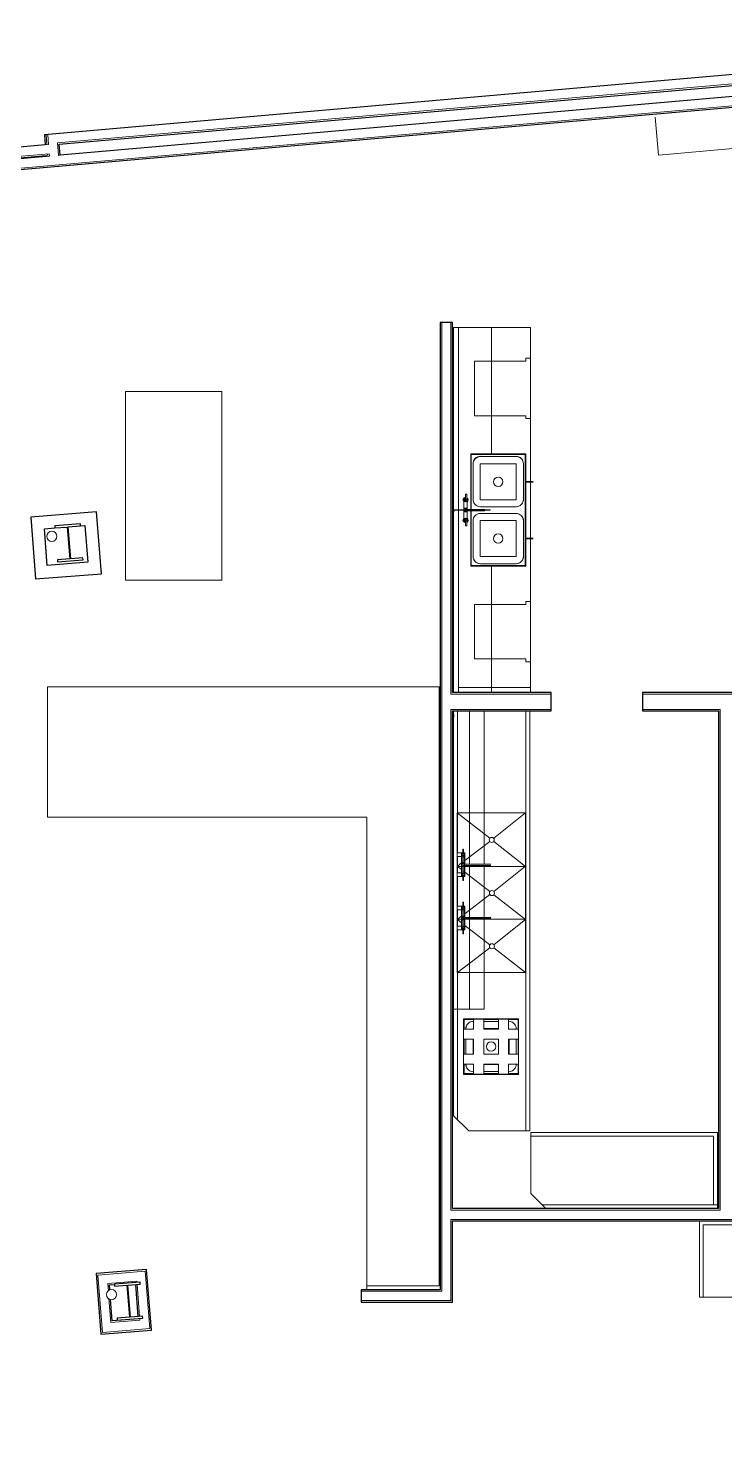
# Model space of a CAD drawing. Header units: millimetres. Extents: x -15988 to 119026, y 0 to 105082.
# Drawn here: x 40884 to 47865, y 25244 to 39397 of the extents above; entities that cross this region are included whole.
import ezdxf

# ---------------------------------------------------------------- set-up
doc = ezdxf.new("R2010")
doc.units = ezdxf.units.MM
doc.header["$LTSCALE"] = 25
doc.header["$MEASUREMENT"] = 0
doc.layers.add('PLANON_CONSTRUCTION', color=8, linetype='CONTINUOUS', lineweight=18)
doc.layers.add('PLANON_FLOOR_POLYLINE', color=5, linetype='CONTINUOUS')

msp = doc.modelspace()

# ---------------------------------------------------------------- linework, layer by layer
at = {"layer": 'PLANON_CONSTRUCTION', "lineweight": 30}
for p, q in [((50126, 39124), (41047, 38330)), ((41195, 38234), (50002, 39005)), ((28808, 36931), (50002, 38785)), ((50002, 38893), (41204, 38124)), ((41055, 38228), (31958, 37433)), ((41047, 38330), (41055, 38228)), ((41204, 38124), (41195, 38234)), ((32094, 37336), (41064, 38121)), ((41065, 38111), (32095, 37327)), ((41064, 38121), (41065, 38111)), ((45136, 36449), (45013, 36449)), ((45013, 36449), (45013, 26757)), ((45136, 32740), (45136, 36449)), ((41568, 34551), (40910, 34499)), ((41617, 33931), (41568, 34551)), ((40910, 34499), (40958, 33879)), ((41408, 34411), (41451, 34414)), ((41451, 34414), (41480, 34047)), ((41046, 34382), (41152, 34391)), ((41075, 34015), (41046, 34382)), ((41480, 34047), (41075, 34015)), ((40958, 33879), (41617, 33931)), ((46127, 32740), (45136, 32740)), ((46127, 32556), (46127, 32740)), ((48785, 32740), (47041, 32740)), ((47041, 32740), (47041, 32556)), ((45136, 27570), (45136, 32556)), ((45136, 32556), (46127, 32556)), ((47041, 32556), (47803, 32556)), ((47803, 32556), (47803, 27570)), ((47803, 27570), (45136, 27570)), ((45136, 27446), (49099, 27446)), ((45136, 26633), (45136, 27446)), ((42071, 26959), (41565, 26919)), ((41565, 26919), (41612, 26313)), ((42119, 26353), (42071, 26959)), ((41698, 26805), (41749, 26809)), ((41702, 26755), (41698, 26805)), ((41959, 26808), (41984, 26488)), ((45013, 26757), (44222, 26757)), ((44222, 26757), (44222, 26633)), ((41726, 26446), (41709, 26658)), ((44222, 26633), (45136, 26633)), ((41612, 26313), (42119, 26353)), ((41986, 26466), (41726, 26446))]:
    msp.add_line(p, q, dxfattribs=at)
at = {"layer": 'PLANON_CONSTRUCTION'}
for p, q in [((50018, 39022), (41178, 38249)), ((50018, 38802), (28790, 36945)), ((41055, 38228), (41087, 38231)), ((41063, 38331), (41071, 38230)), ((41079, 38333), (41087, 38231)), ((41178, 38249), (41188, 38122)), ((41094, 38139), (32076, 37350)), ((41065, 38111), (41096, 38114)), ((41078, 38138), (41080, 38113)), ((41094, 38139), (41096, 38114)), ((41188, 38122), (41204, 38124)), ((45028, 36449), (45028, 26741)), ((45120, 36449), (45120, 32725)), ((45120, 32725), (46127, 32725)), ((47041, 32725), (48785, 32725)), ((45120, 32572), (45120, 27554)), ((45120, 32572), (46127, 32572)), ((47041, 32572), (47819, 32572)), ((47819, 27554), (47819, 32572)), ((47819, 27554), (45120, 27554)), ((45120, 27462), (45120, 26649)), ((49099, 27462), (45120, 27462)), ((41582, 26904), (42057, 26942)), ((41627, 26330), (41582, 26904)), ((42057, 26942), (42102, 26367)), ((41681, 26820), (41972, 26843)), ((41687, 26746), (41681, 26820)), ((41972, 26843), (41973, 26829)), ((41975, 26809), (42000, 26489)), ((41712, 26429), (41693, 26665)), ((44222, 26741), (45028, 26741)), ((44222, 26649), (45120, 26649)), ((42002, 26468), (42003, 26452)), ((42102, 26367), (41627, 26330)), ((42003, 26452), (41712, 26429))]:
    msp.add_line(p, q, dxfattribs=at)
at = {"layer": 'PLANON_CONSTRUCTION', "lineweight": 5}
for p, q in [((47169, 38506), (47202, 38126)), ((47202, 38126), (49201, 38301)), ((45529, 36398), (45148, 36398)), ((45148, 36398), (45148, 34572)), ((45919, 36398), (45148, 36398)), ((45195, 34572), (45195, 36398)), ((45529, 35131), (45529, 36398)), ((45919, 34855), (45919, 36398)), ((45357, 36062), (45357, 35515)), ((45870, 36062), (45357, 36062)), ((45870, 36090), (45870, 36062)), ((45919, 36090), (45870, 36090)), ((45919, 35487), (45919, 36090)), ((41859, 33866), (41859, 35756)), ((41859, 35756), (42824, 35756)), ((42824, 35756), (42824, 33866)), ((45357, 35515), (45870, 35515)), ((45870, 35515), (45870, 35487)), ((45870, 35487), (45919, 35487)), ((45319, 35131), (45871, 35131)), ((45319, 35131), (45319, 34575)), ((45320, 35130), (45320, 34575)), ((45870, 35130), (45320, 35130)), ((45324, 35126), (45324, 34575)), ((45866, 35126), (45324, 35126)), ((45866, 35126), (45324, 35126)), ((45324, 35126), (45324, 34575)), ((45417, 35107), (45773, 35107)), ((45773, 35106), (45417, 35106)), ((45866, 34013), (45866, 35126)), ((45866, 34013), (45866, 35126)), ((45870, 34009), (45870, 35130)), ((45871, 35131), (45871, 34007)), ((45343, 34677), (45343, 35033)), ((45414, 35031), (45414, 34676)), ((45414, 35031), (45414, 34676)), ((45773, 35034), (45417, 35034)), ((45773, 35034), (45417, 35034)), ((45775, 34676), (45775, 35031)), ((45775, 34676), (45775, 35031)), ((45847, 35033), (45847, 34677)), ((45932, 34855), (45871, 34855)), ((45871, 34849), (45932, 34849)), ((45919, 34286), (45919, 34849)), ((45267, 34688), (45251, 34679)), ((45267, 34688), (45251, 34679)), ((45251, 34679), (45251, 34661)), ((45251, 34679), (45251, 34661)), ((45267, 34676), (45267, 34728)), ((45267, 34728), (45279, 34728)), ((45267, 34662), (45267, 34676)), ((45267, 34676), (45279, 34676)), ((45279, 34728), (45279, 34676)), ((45282, 34679), (45279, 34681)), ((45282, 34679), (45279, 34681)), ((45279, 34676), (45279, 34662)), ((45282, 34662), (45282, 34679)), ((45282, 34662), (45282, 34679)), ((45148, 34572), (45151, 34572)), ((45148, 34547), (45148, 34572)), ((45151, 34547), (45148, 34547)), ((45148, 34547), (45148, 32740)), ((45151, 34547), (45151, 34572)), ((45151, 34572), (45513, 34572)), ((45151, 34569), (45151, 34572)), ((45513, 34569), (45151, 34569)), ((45195, 32740), (45195, 34569)), ((45246, 34569), (45256, 34551)), ((45256, 34588), (45247, 34572)), ((45251, 34675), (45251, 34578)), ((45251, 34661), (45267, 34652)), ((45251, 34661), (45267, 34652)), ((45251, 34560), (45251, 34471)), ((45277, 34588), (45256, 34588)), ((45256, 34551), (45277, 34551)), ((45267, 34652), (45282, 34662)), ((45267, 34652), (45282, 34662)), ((45267, 34661), (45267, 34662)), ((45279, 34662), (45267, 34662)), ((45267, 34661), (45279, 34661)), ((45439, 34576), (45267, 34576)), ((45267, 34563), (45439, 34563)), ((45284, 34575), (45277, 34588)), ((45277, 34551), (45284, 34563)), ((45279, 34662), (45279, 34661)), ((45282, 34578), (45282, 34675)), ((45282, 34471), (45282, 34560)), ((45319, 34564), (45319, 34007)), ((45320, 34564), (45320, 34009)), ((45324, 34564), (45324, 34013)), ((45324, 34564), (45324, 34013)), ((45417, 34673), (45773, 34673)), ((45417, 34673), (45773, 34673)), ((45773, 34603), (45417, 34603)), ((45417, 34536), (45773, 34536)), ((45513, 34569), (45513, 34572)), ((45267, 34487), (45251, 34477)), ((45267, 34487), (45251, 34477)), ((45251, 34477), (45251, 34459)), ((45251, 34477), (45251, 34459)), ((45251, 34459), (45267, 34450)), ((45251, 34459), (45267, 34450)), ((45282, 34477), (45267, 34487)), ((45282, 34477), (45267, 34487)), ((45267, 34477), (45267, 34478)), ((45267, 34478), (45279, 34478)), ((45267, 34462), (45267, 34477)), ((45279, 34477), (45267, 34477)), ((45267, 34411), (45267, 34462)), ((45267, 34462), (45279, 34462)), ((45267, 34411), (45279, 34411)), ((45279, 34478), (45279, 34477)), ((45279, 34477), (45279, 34462)), ((45279, 34462), (45279, 34411)), ((45279, 34458), (45282, 34460)), ((45279, 34458), (45282, 34460)), ((45282, 34460), (45282, 34477)), ((45282, 34460), (45282, 34477)), ((45343, 34106), (45343, 34461)), ((45414, 34461), (45414, 34106)), ((45414, 34461), (45414, 34106)), ((45773, 34464), (45417, 34464)), ((45773, 34464), (45417, 34464)), ((45775, 34106), (45775, 34461)), ((45775, 34106), (45775, 34461)), ((45847, 34461), (45847, 34106)), ((45932, 34287), (45871, 34287)), ((45871, 34280), (45932, 34280)), ((45919, 32740), (45919, 34281)), ((45871, 34007), (45319, 34007)), ((45320, 34009), (45870, 34009)), ((45324, 34013), (45866, 34013)), ((45324, 34013), (45866, 34013)), ((45417, 34103), (45773, 34103)), ((45417, 34103), (45773, 34103)), ((45773, 34031), (45417, 34031)), ((45529, 32740), (45529, 34007)), ((42824, 33866), (41859, 33866)), ((45357, 33623), (45357, 33077)), ((45870, 33623), (45357, 33623)), ((45870, 33652), (45870, 33623)), ((45919, 33652), (45870, 33652)), ((45919, 33048), (45919, 33652)), ((45357, 33077), (45870, 33077)), ((45870, 33077), (45870, 33048)), ((45870, 33048), (45919, 33048)), ((45013, 32799), (41078, 32799)), ((41078, 32799), (41078, 31492)), ((45002, 26795), (45002, 32799)), ((45195, 32791), (45919, 32791)), ((45148, 32557), (45148, 32525)), ((45186, 32556), (45186, 31134)), ((45307, 31021), (45307, 32556)), ((45453, 31021), (45453, 32556)), ((45870, 32556), (45870, 28348)), ((45913, 28348), (45913, 32556)), ((45148, 32525), (45151, 32525)), ((45148, 32499), (45148, 32525)), ((45151, 32499), (45148, 32499)), ((45148, 32499), (45148, 28501)), ((45151, 32499), (45151, 32525)), ((41078, 31492), (44278, 31492)), ((44278, 31492), (44278, 26757)), ((45184, 31534), (45184, 31134)), ((45184, 31534), (45510, 31280)), ((45184, 31534), (45868, 31534)), ((45550, 31280), (45868, 31534)), ((45868, 31534), (45868, 29934)), ((45241, 31121), (45241, 31173)), ((45248, 31173), (45241, 31173)), ((45248, 31173), (45248, 31121)), ((45260, 31057), (45510, 31249)), ((45869, 30999), (45550, 31249)), ((45230, 31134), (45183, 31134)), ((45183, 31097), (45183, 31134)), ((45183, 31097), (45230, 31097)), ((45184, 31097), (45184, 30933)), ((45184, 30999), (45228, 31033)), ((45184, 31001), (45228, 30966)), ((45184, 30999), (45228, 30999)), ((45186, 31097), (45186, 30933)), ((45237, 31133), (45227, 31123)), ((45227, 31123), (45227, 31110)), ((45227, 31110), (45237, 31100)), ((45241, 31134), (45228, 31134)), ((45228, 31131), (45228, 31134)), ((45241, 31134), (45228, 31134)), ((45228, 31125), (45228, 31131)), ((45228, 31131), (45235, 31131)), ((45228, 31109), (45228, 31105)), ((45228, 30925), (45228, 31105)), ((45231, 31105), (45228, 31105)), ((45238, 31029), (45230, 31021)), ((45230, 31021), (45230, 31009)), ((45230, 31009), (45238, 31001)), ((45231, 31022), (45231, 31105)), ((45231, 30925), (45231, 31008)), ((45233, 31104), (45233, 31024)), ((45233, 31006), (45233, 30926)), ((45241, 31133), (45237, 31133)), ((45237, 31100), (45250, 31100)), ((45249, 31029), (45238, 31029)), ((45238, 31001), (45249, 31001)), ((45248, 31121), (45241, 31121)), ((45244, 31029), (45244, 31037)), ((45244, 31001), (45244, 30993)), ((45260, 31134), (45248, 31134)), ((45260, 31134), (45248, 31134)), ((45250, 31133), (45248, 31133)), ((45255, 31105), (45248, 31083)), ((45257, 31021), (45249, 31029)), ((45249, 31001), (45257, 31009)), ((45260, 31123), (45250, 31133)), ((45250, 31100), (45260, 31110)), ((45250, 31089), (45250, 31099)), ((45250, 31028), (45250, 31086)), ((45250, 30945), (45250, 31000)), ((45253, 31131), (45257, 31131)), ((45254, 31101), (45257, 31108)), ((45257, 31131), (45258, 31131)), ((45257, 31012), (45257, 31020)), ((45259, 31116), (45259, 31116)), ((45259, 31109), (45259, 31101)), ((45259, 30999), (45869, 30999)), ((45260, 31124), (45260, 31134)), ((45260, 31110), (45260, 31123)), ((45260, 31021), (45260, 31110)), ((45480, 31021), (45260, 31021)), ((45260, 30921), (45260, 31010)), ((45260, 31009), (45480, 31009)), ((45307, 30488), (45307, 31009)), ((45453, 30488), (45453, 31009)), ((45550, 30747), (45868, 31001)), ((45230, 30933), (45183, 30933)), ((45183, 30896), (45183, 30933)), ((45183, 30896), (45230, 30896)), ((45184, 30896), (45184, 30600)), ((45186, 30896), (45186, 30600)), ((45237, 30930), (45227, 30920)), ((45227, 30920), (45227, 30907)), ((45227, 30907), (45237, 30897)), ((45228, 30921), (45228, 30926)), ((45228, 30925), (45231, 30925)), ((45228, 30899), (45228, 30906)), ((45228, 30896), (45228, 30899)), ((45235, 30899), (45228, 30899)), ((45228, 30896), (45241, 30896)), ((45228, 30896), (45241, 30896)), ((45250, 30930), (45237, 30930)), ((45237, 30897), (45241, 30897)), ((45241, 30858), (45241, 30909)), ((45248, 30909), (45241, 30909)), ((45248, 30858), (45241, 30858)), ((45255, 30925), (45247, 30948)), ((45248, 30909), (45248, 30858)), ((45248, 30897), (45250, 30897)), ((45248, 30896), (45260, 30896)), ((45248, 30896), (45260, 30896)), ((45250, 30930), (45250, 30941)), ((45260, 30920), (45250, 30930)), ((45250, 30897), (45260, 30907)), ((45257, 30899), (45253, 30899)), ((45257, 30922), (45254, 30929)), ((45258, 30899), (45257, 30899)), ((45259, 30921), (45259, 30929)), ((45259, 30914), (45259, 30914)), ((45260, 30942), (45510, 30747)), ((45260, 30907), (45260, 30920)), ((45260, 30896), (45260, 30906)), ((45260, 30524), (45510, 30716)), ((45869, 30466), (45550, 30715)), ((45230, 30600), (45183, 30600)), ((45183, 30564), (45183, 30600)), ((45237, 30600), (45227, 30590)), ((45227, 30590), (45227, 30576)), ((45227, 30576), (45237, 30567)), ((45241, 30601), (45228, 30601)), ((45228, 30598), (45228, 30601)), ((45241, 30601), (45228, 30601)), ((45228, 30591), (45228, 30598)), ((45228, 30598), (45235, 30598)), ((45228, 30575), (45228, 30571)), ((45228, 30391), (45228, 30572)), ((45231, 30572), (45228, 30572)), ((45231, 30488), (45231, 30572)), ((45241, 30600), (45237, 30600)), ((45241, 30588), (45241, 30639)), ((45248, 30639), (45241, 30639)), ((45248, 30588), (45241, 30588)), ((45248, 30639), (45248, 30588)), ((45260, 30601), (45248, 30601)), ((45260, 30601), (45248, 30601)), ((45250, 30600), (45248, 30600)), ((45255, 30572), (45248, 30550)), ((45260, 30590), (45250, 30600)), ((45250, 30567), (45260, 30576)), ((45253, 30598), (45257, 30598)), ((45254, 30568), (45257, 30575)), ((45257, 30598), (45258, 30598)), ((45259, 30582), (45259, 30582)), ((45259, 30575), (45259, 30567)), ((45260, 30590), (45260, 30601)), ((45260, 30576), (45260, 30590)), ((45260, 30487), (45260, 30576)), ((45182, 30469), (45228, 30433)), ((45182, 30469), (45228, 30469)), ((45183, 30564), (45230, 30564)), ((45184, 30564), (45184, 30399)), ((45184, 30466), (45228, 30500)), ((45186, 30564), (45186, 30399)), ((45238, 30495), (45230, 30487)), ((45230, 30487), (45230, 30476)), ((45230, 30476), (45238, 30468)), ((45231, 30391), (45231, 30475)), ((45233, 30571), (45233, 30490)), ((45233, 30473), (45233, 30392)), ((45237, 30567), (45250, 30567)), ((45249, 30495), (45238, 30495)), ((45238, 30468), (45249, 30468)), ((45244, 30496), (45244, 30504)), ((45244, 30468), (45244, 30459)), ((45257, 30488), (45249, 30495)), ((45249, 30468), (45257, 30476)), ((45250, 30556), (45250, 30566)), ((45250, 30495), (45250, 30552)), ((45250, 30412), (45250, 30467)), ((45257, 30479), (45257, 30486)), ((45259, 30469), (45870, 30469)), ((45480, 30488), (45260, 30488)), ((45260, 30387), (45260, 30476)), ((45260, 30475), (45480, 30475)), ((45307, 29569), (45307, 30476)), ((45453, 29569), (45453, 30476)), ((45550, 30213), (45870, 30469)), ((45230, 30399), (45183, 30399)), ((45183, 30363), (45183, 30399)), ((45183, 30363), (45230, 30363)), ((45184, 30363), (45184, 29934)), ((45186, 30363), (45186, 28463)), ((45237, 30396), (45227, 30387)), ((45227, 30387), (45227, 30373)), ((45227, 30373), (45237, 30364)), ((45228, 30388), (45228, 30393)), ((45228, 30391), (45231, 30391)), ((45228, 30366), (45228, 30372)), ((45228, 30362), (45228, 30366)), ((45235, 30366), (45228, 30366)), ((45228, 30362), (45241, 30362)), ((45228, 30362), (45241, 30362)), ((45250, 30396), (45237, 30396)), ((45237, 30364), (45241, 30364)), ((45241, 30324), (45241, 30375)), ((45248, 30375), (45241, 30375)), ((45248, 30324), (45241, 30324)), ((45255, 30392), (45247, 30414)), ((45248, 30375), (45248, 30324)), ((45248, 30364), (45250, 30364)), ((45248, 30362), (45260, 30362)), ((45248, 30362), (45260, 30362)), ((45250, 30396), (45250, 30407)), ((45260, 30387), (45250, 30396)), ((45250, 30364), (45260, 30373)), ((45257, 30366), (45253, 30366)), ((45257, 30388), (45254, 30396)), ((45258, 30366), (45257, 30366)), ((45259, 30388), (45259, 30396)), ((45259, 30381), (45259, 30381)), ((45260, 30408), (45510, 30213)), ((45260, 30373), (45260, 30387)), ((45260, 30362), (45260, 30373)), ((45186, 29934), (45510, 30182)), ((45867, 29934), (45550, 30182)), ((45186, 29934), (45867, 29934)), ((45148, 29569), (45453, 29569)), ((45799, 29470), (45246, 29470)), ((45246, 29470), (45246, 28915)), ((45248, 28917), (45248, 29469)), ((45248, 29469), (45797, 29469)), ((45348, 29465), (45252, 29465)), ((45252, 29465), (45252, 29369)), ((45348, 29465), (45252, 29465)), ((45252, 29465), (45252, 29369)), ((45345, 29446), (45348, 29446)), ((45449, 29470), (45348, 29470)), ((45348, 29470), (45348, 29369)), ((45449, 29369), (45449, 29470)), ((45596, 29465), (45449, 29465)), ((45596, 29465), (45449, 29465)), ((45449, 29446), (45596, 29446)), ((45697, 29470), (45596, 29470)), ((45596, 29470), (45596, 29369)), ((45697, 29369), (45697, 29470)), ((45793, 29465), (45697, 29465)), ((45793, 29465), (45697, 29465)), ((45697, 29446), (45700, 29446)), ((45793, 29369), (45793, 29465)), ((45793, 29369), (45793, 29465)), ((45797, 29469), (45797, 28917)), ((45799, 28915), (45799, 29470)), ((45348, 29369), (45246, 29369)), ((45246, 29369), (45246, 29267)), ((45270, 29369), (45270, 29372)), ((45342, 29372), (45342, 29369)), ((45342, 29372), (45342, 29369)), ((45348, 29375), (45345, 29375)), ((45348, 29375), (45345, 29375)), ((45596, 29375), (45449, 29375)), ((45596, 29375), (45449, 29375)), ((45596, 29369), (45449, 29369)), ((45700, 29375), (45697, 29375)), ((45700, 29375), (45697, 29375)), ((45799, 29369), (45697, 29369)), ((45703, 29369), (45703, 29372)), ((45703, 29369), (45703, 29372)), ((45775, 29372), (45775, 29369)), ((45799, 29267), (45799, 29369)), ((45246, 29267), (45348, 29267)), ((45252, 29267), (45252, 29118)), ((45252, 29267), (45252, 29118)), ((45270, 29118), (45270, 29267)), ((45342, 29267), (45342, 29118)), ((45342, 29267), (45342, 29118)), ((45348, 29267), (45348, 29118)), ((45449, 29118), (45449, 29267)), ((45449, 29267), (45596, 29267)), ((45596, 29267), (45596, 29118)), ((45697, 29118), (45697, 29267)), ((45697, 29267), (45799, 29267)), ((45703, 29118), (45703, 29267)), ((45703, 29118), (45703, 29267)), ((45775, 29267), (45775, 29118)), ((45793, 29118), (45793, 29267)), ((45793, 29118), (45793, 29267)), ((45348, 29118), (45246, 29118)), ((45246, 29118), (45246, 29017)), ((45246, 29017), (45348, 29017)), ((45252, 29017), (45252, 28922)), ((45252, 29017), (45252, 28921)), ((45348, 29017), (45348, 28915)), ((45596, 29118), (45449, 29118)), ((45449, 28915), (45449, 29017)), ((45449, 29017), (45596, 29017)), ((45596, 29017), (45596, 28915)), ((45799, 29118), (45697, 29118)), ((45697, 28915), (45697, 29017)), ((45697, 29017), (45799, 29017)), ((45793, 28922), (45793, 29017)), ((45793, 28921), (45793, 29017)), ((45799, 29017), (45799, 29118)), ((45246, 28915), (45799, 28915)), ((45248, 28917), (45797, 28917)), ((45252, 28922), (45348, 28922)), ((45252, 28921), (45348, 28921)), ((45345, 29014), (45348, 29014)), ((45345, 29014), (45348, 29014)), ((45348, 28942), (45345, 28942)), ((45348, 28915), (45449, 28915)), ((45449, 29014), (45596, 29014)), ((45449, 29014), (45596, 29014)), ((45596, 28942), (45449, 28942)), ((45449, 28922), (45596, 28922)), ((45449, 28921), (45596, 28921)), ((45596, 28915), (45697, 28915)), ((45697, 29014), (45700, 29014)), ((45697, 29014), (45700, 29014)), ((45700, 28942), (45697, 28942)), ((45697, 28922), (45793, 28922)), ((45697, 28921), (45793, 28921)), ((45300, 28348), (45148, 28501)), ((45300, 28348), (45913, 28348)), ((45921, 28332), (47791, 28332)), ((45921, 27720), (45921, 28332)), ((47791, 28332), (47791, 27570)), ((47752, 28294), (45921, 28294)), ((47752, 27608), (47752, 28294)), ((46071, 27570), (45921, 27720)), ((47791, 27608), (46033, 27608)), ((47612, 26684), (47612, 27446)), ((47650, 26684), (47650, 27408)), ((47650, 27408), (49052, 27408)), ((44278, 26795), (45002, 26795)), ((49090, 26684), (47612, 26684))]:
    msp.add_line(p, q, dxfattribs=at)
at = {"layer": 'PLANON_CONSTRUCTION', "lineweight": 25}
for p, q in [((41407, 34430), (41151, 34410)), ((41151, 34410), (41152, 34390)), ((41152, 34390), (41275, 34399)), ((41275, 34399), (41300, 34080)), ((41286, 34400), (41408, 34410)), ((41311, 34081), (41286, 34400)), ((41408, 34410), (41407, 34430)), ((41300, 34080), (41178, 34070)), ((41178, 34070), (41179, 34050)), ((41179, 34050), (41435, 34070)), ((41433, 34090), (41311, 34081)), ((41435, 34070), (41433, 34090)), ((42005, 26832), (41749, 26811)), ((41749, 26811), (41750, 26792)), ((41750, 26792), (41873, 26801)), ((41873, 26801), (41898, 26481)), ((41884, 26802), (42006, 26812)), ((41909, 26482), (41884, 26802)), ((42006, 26812), (42005, 26832)), ((41898, 26481), (41776, 26472)), ((41776, 26472), (41777, 26452)), ((41777, 26452), (42033, 26472)), ((42031, 26492), (41909, 26482)), ((42033, 26472), (42031, 26492))]:
    msp.add_line(p, q, dxfattribs=at)
at = {"layer": 'PLANON_CONSTRUCTION', "lineweight": 5, "flags": 128}
for points in [[(45945, 34855), (45945, 34855), (45945, 34855), (45945, 34855), (45945, 34855), (45945, 34855), (45944, 34855), (45944, 34855), (45944, 34855), (45944, 34855), (45944, 34855), (45944, 34855), (45943, 34855), (45943, 34855), (45943, 34855), (45943, 34855), (45942, 34855), (45942, 34855), (45942, 34855), (45941, 34855), (45941, 34855), (45941, 34855), (45940, 34855), (45940, 34855), (45939, 34855), (45939, 34855), (45939, 34855), (45938, 34855), (45938, 34855), (45937, 34855), (45937, 34855), (45936, 34855), (45936, 34855), (45935, 34855), (45935, 34855), (45934, 34855), (45934, 34855), (45933, 34855), (45933, 34855), (45932, 34855), (45932, 34855)], [(45932, 34849), (45933, 34849), (45933, 34849), (45934, 34849), (45934, 34849), (45935, 34849), (45935, 34849), (45936, 34849), (45936, 34849), (45937, 34849), (45937, 34849), (45938, 34849), (45938, 34849), (45938, 34849), (45939, 34849), (45939, 34849), (45940, 34849), (45940, 34849), (45940, 34849), (45941, 34849), (45941, 34849), (45942, 34849), (45942, 34849), (45942, 34849), (45942, 34849), (45943, 34849), (45943, 34849), (45943, 34849), (45944, 34849), (45944, 34849), (45944, 34849), (45944, 34849), (45944, 34849), (45944, 34849), (45945, 34849), (45945, 34849), (45945, 34849), (45945, 34849), (45945, 34849), (45945, 34849)], [(45455, 34576), (45455, 34576), (45455, 34576), (45455, 34576), (45455, 34576), (45455, 34576), (45454, 34576), (45454, 34576), (45454, 34576), (45454, 34576), (45454, 34576), (45454, 34576), (45454, 34576), (45453, 34576), (45453, 34576), (45453, 34576), (45453, 34576), (45452, 34576), (45452, 34576), (45452, 34576), (45451, 34576), (45451, 34576), (45451, 34576), (45450, 34576), (45450, 34576), (45450, 34576), (45449, 34576), (45449, 34576), (45449, 34576), (45448, 34576), (45448, 34576), (45447, 34576), (45447, 34576), (45446, 34576), (45446, 34576), (45446, 34576), (45445, 34576), (45445, 34576), (45444, 34576), (45444, 34576), (45443, 34576), (45443, 34576), (45442, 34576), (45442, 34576), (45442, 34576), (45441, 34576), (45441, 34576), (45440, 34576), (45440, 34576), (45439, 34576), (45439, 34576)], [(45439, 34563), (45440, 34563), (45440, 34563), (45440, 34563), (45441, 34563), (45441, 34563), (45442, 34563), (45442, 34563), (45443, 34563), (45443, 34563), (45443, 34563), (45444, 34563), (45444, 34563), (45445, 34563), (45445, 34563), (45446, 34563), (45446, 34563), (45447, 34563), (45447, 34563), (45447, 34563), (45448, 34563), (45448, 34563), (45449, 34563), (45449, 34563), (45449, 34563), (45450, 34563), (45450, 34563), (45451, 34563), (45451, 34563), (45451, 34563), (45452, 34563), (45452, 34563), (45452, 34563), (45452, 34563), (45453, 34563), (45453, 34563), (45453, 34563), (45453, 34563), (45454, 34563), (45454, 34563), (45454, 34563), (45454, 34563), (45454, 34563), (45454, 34563), (45455, 34563), (45455, 34563), (45455, 34563), (45455, 34563), (45455, 34563), (45455, 34563), (45455, 34563)], [(45455, 34576), (45455, 34576), (45455, 34576), (45456, 34576), (45456, 34576), (45456, 34576), (45456, 34575), (45457, 34575), (45457, 34575), (45457, 34575), (45457, 34575), (45458, 34575), (45458, 34575), (45458, 34575), (45458, 34575), (45458, 34575), (45459, 34574), (45459, 34574), (45459, 34574), (45459, 34574), (45459, 34574), (45460, 34574), (45460, 34573), (45460, 34573), (45460, 34573), (45460, 34573), (45460, 34572)], [(45455, 34576), (45455, 34576), (45455, 34576)], [(45461, 34569), (45461, 34569), (45461, 34569), (45461, 34569), (45461, 34568), (45461, 34568), (45461, 34568), (45461, 34568), (45461, 34567), (45461, 34567), (45461, 34567), (45461, 34567), (45460, 34566), (45460, 34566), (45460, 34566), (45460, 34566), (45460, 34566), (45460, 34565), (45460, 34565), (45459, 34565), (45459, 34565), (45459, 34565), (45459, 34564), (45459, 34564), (45459, 34564), (45458, 34564), (45458, 34564), (45458, 34564), (45458, 34564), (45457, 34563), (45457, 34563), (45457, 34563), (45457, 34563), (45456, 34563), (45456, 34563), (45456, 34563), (45456, 34563), (45455, 34563), (45455, 34563), (45455, 34563), (45455, 34563)], [(45455, 34563), (45455, 34563), (45455, 34563)], [(45945, 34287), (45945, 34287), (45945, 34287), (45945, 34287), (45945, 34287), (45945, 34287), (45944, 34287), (45944, 34287), (45944, 34287), (45944, 34287), (45944, 34287), (45944, 34287), (45943, 34287), (45943, 34287), (45943, 34287), (45943, 34287), (45942, 34287), (45942, 34287), (45942, 34287), (45941, 34287), (45941, 34287), (45941, 34287), (45940, 34287), (45940, 34287), (45939, 34287), (45939, 34287), (45939, 34287), (45938, 34287), (45938, 34287), (45937, 34287), (45937, 34287), (45936, 34287), (45936, 34287), (45935, 34287), (45935, 34287), (45934, 34287), (45934, 34287), (45933, 34287), (45933, 34287), (45932, 34287), (45932, 34287)], [(45932, 34280), (45933, 34280), (45933, 34280), (45934, 34280), (45934, 34280), (45935, 34280), (45935, 34280), (45936, 34280), (45936, 34280), (45937, 34280), (45937, 34280), (45938, 34280), (45938, 34280), (45938, 34280), (45939, 34280), (45939, 34280), (45940, 34280), (45940, 34280), (45940, 34280), (45941, 34280), (45941, 34280), (45942, 34280), (45942, 34280), (45942, 34280), (45942, 34280), (45943, 34280), (45943, 34280), (45943, 34280), (45944, 34280), (45944, 34280), (45944, 34280), (45944, 34280), (45944, 34280), (45944, 34280), (45945, 34280), (45945, 34280), (45945, 34280), (45945, 34280), (45945, 34280), (45945, 34280)], [(45260, 31021), (45259, 31021), (45258, 31021), (45257, 31021), (45256, 31021), (45255, 31021), (45254, 31021), (45253, 31021), (45252, 31021), (45251, 31021), (45250, 31021), (45249, 31021), (45249, 31021), (45248, 31021), (45247, 31021), (45246, 31021), (45246, 31021), (45245, 31021), (45244, 31021), (45244, 31021), (45243, 31021), (45243, 31021), (45242, 31021), (45242, 31021), (45241, 31021), (45241, 31021)], [(45241, 31009), (45242, 31009), (45242, 31009), (45242, 31009), (45243, 31009), (45243, 31009), (45244, 31009), (45245, 31009), (45245, 31009), (45246, 31009), (45247, 31009), (45247, 31009), (45248, 31009), (45249, 31009), (45250, 31009), (45251, 31009), (45252, 31009), (45253, 31009), (45254, 31009), (45255, 31009), (45256, 31009), (45257, 31009), (45258, 31009), (45259, 31009), (45260, 31009), (45260, 31009)], [(45521, 31021), (45521, 31021), (45521, 31021), (45520, 31021), (45520, 31021), (45520, 31021), (45520, 31021), (45519, 31021), (45519, 31021), (45519, 31021), (45518, 31021), (45518, 31021), (45517, 31021), (45517, 31021), (45516, 31021), (45515, 31021), (45515, 31021), (45514, 31021), (45513, 31021), (45512, 31021), (45512, 31021), (45511, 31021), (45510, 31021), (45509, 31021), (45508, 31021), (45507, 31021), (45506, 31021), (45505, 31021), (45504, 31021), (45503, 31021), (45501, 31021), (45500, 31021), (45499, 31021), (45498, 31021), (45497, 31021), (45496, 31021), (45494, 31021), (45493, 31021), (45492, 31021), (45491, 31021), (45490, 31021), (45488, 31021), (45487, 31021), (45486, 31021), (45485, 31021), (45484, 31021), (45482, 31021), (45481, 31021), (45480, 31021)], [(45480, 31009), (45482, 31009), (45483, 31009), (45484, 31009), (45485, 31009), (45486, 31009), (45487, 31009), (45489, 31009), (45490, 31009), (45491, 31009), (45492, 31009), (45494, 31009), (45495, 31009), (45496, 31009), (45497, 31009), (45498, 31009), (45499, 31009), (45501, 31009), (45502, 31009), (45503, 31009), (45504, 31009), (45505, 31009), (45506, 31009), (45507, 31009), (45508, 31009), (45509, 31009), (45510, 31009), (45511, 31009), (45512, 31009), (45513, 31009), (45513, 31009), (45514, 31009), (45515, 31009), (45516, 31009), (45516, 31009), (45517, 31009), (45517, 31009), (45518, 31009), (45518, 31009), (45519, 31009), (45519, 31009), (45520, 31009), (45520, 31009), (45520, 31009), (45520, 31009), (45520, 31009), (45521, 31009), (45521, 31009), (45521, 31009)], [(45260, 30488), (45259, 30488), (45258, 30488), (45257, 30488), (45256, 30488), (45255, 30488), (45254, 30488), (45253, 30488), (45252, 30488), (45251, 30488), (45250, 30488), (45249, 30488), (45249, 30488), (45248, 30488), (45247, 30488), (45246, 30488), (45246, 30488), (45245, 30488), (45244, 30488), (45244, 30488), (45243, 30488), (45243, 30488), (45242, 30488), (45242, 30488), (45241, 30488), (45241, 30488)], [(45241, 30475), (45242, 30475), (45242, 30475), (45242, 30475), (45243, 30475), (45243, 30475), (45244, 30475), (45245, 30475), (45245, 30475), (45246, 30475), (45247, 30475), (45247, 30475), (45248, 30475), (45249, 30475), (45250, 30475), (45251, 30475), (45252, 30475), (45253, 30475), (45254, 30475), (45255, 30475), (45256, 30475), (45257, 30475), (45258, 30475), (45259, 30475), (45260, 30475), (45260, 30475)], [(45521, 30488), (45521, 30488), (45521, 30488), (45520, 30488), (45520, 30488), (45520, 30488), (45520, 30488), (45519, 30488), (45519, 30488), (45519, 30488), (45518, 30488), (45518, 30488), (45517, 30488), (45517, 30488), (45516, 30488), (45515, 30488), (45515, 30488), (45514, 30488), (45513, 30488), (45512, 30488), (45512, 30488), (45511, 30488), (45510, 30488), (45509, 30488), (45508, 30488), (45507, 30488), (45506, 30488), (45505, 30488), (45504, 30488), (45503, 30488), (45501, 30488), (45500, 30488), (45499, 30488), (45498, 30488), (45497, 30488), (45496, 30488), (45494, 30488), (45493, 30488), (45492, 30488), (45491, 30488), (45490, 30488), (45488, 30488), (45487, 30488), (45486, 30488), (45485, 30488), (45484, 30488), (45482, 30488), (45481, 30488), (45480, 30488)], [(45480, 30475), (45482, 30475), (45483, 30475), (45484, 30475), (45485, 30475), (45486, 30475), (45487, 30475), (45489, 30475), (45490, 30475), (45491, 30475), (45492, 30475), (45494, 30475), (45495, 30475), (45496, 30475), (45497, 30475), (45498, 30475), (45499, 30475), (45501, 30475), (45502, 30475), (45503, 30475), (45504, 30475), (45505, 30475), (45506, 30475), (45507, 30475), (45508, 30475), (45509, 30475), (45510, 30475), (45511, 30475), (45512, 30475), (45513, 30475), (45513, 30475), (45514, 30475), (45515, 30475), (45516, 30475), (45516, 30475), (45517, 30475), (45517, 30475), (45518, 30475), (45518, 30475), (45519, 30475), (45519, 30475), (45520, 30475), (45520, 30475), (45520, 30475), (45520, 30475), (45520, 30475), (45521, 30475), (45521, 30475), (45521, 30475)]]:
    msp.add_lwpolyline(points, dxfattribs=at)
at = {"layer": 'PLANON_CONSTRUCTION', "lineweight": 5}
for centre in [(45530, 31264), (45532, 30732), (45532, 30199)]:
    msp.add_circle(centre, 25.4, dxfattribs=at)
for centre, radius, start, end in [((45417, 35033), 74.6, 90, 180), ((45417, 35031), 74.6, 90, 157.3779), ((45417, 35031), 76.2, 90, 109.5552), ((45773, 35031), 76.2, 70.4448, 90), ((45773, 35033), 74.6, 0, 90), ((45773, 35031), 74.6, 22.6221, 90), ((45417, 35031), 74.6, 157.6221, 180), ((45417, 35031), 76.2, 142.0294, 151.2225), ((45417, 35031), 76.2, 115.4448, 131.3613), ((45417, 35031), 2.72, 90, 180), ((45417, 35031), 2.72, 90, 180), ((45773, 35031), 2.72, 0, 90), ((45773, 35031), 2.72, 0, 90), ((45773, 35031), 76.2, 48.6387, 64.5552), ((45773, 35031), 76.2, 28.7775, 37.9706), ((45773, 35031), 74.6, 0, 22.3779), ((45595, 34853), 47, 90, 270), ((45595, 34852), 47, 90, 179.021), ((45595, 34853), 47, 270, 90), ((45595, 34852), 47, 0.979, 90), ((45267, 34671), 25.4, 90, 230.7871), ((45267, 34671), 17.3, 90, 144.6486), ((45267, 34671), 14.1, 90, 270), ((45267, 34671), 10.3, 90, 270), ((45267, 34671), 6.8, 90, 270), ((45267, 34671), 25.4, 309.7359, 59.4174), ((45417, 34677), 74.6, 180, 270), ((45417, 34676), 2.72, 180, 270), ((45417, 34676), 2.72, 180, 270), ((45773, 34677), 74.6, 270, 0), ((45773, 34676), 2.72, 270, 0), ((45773, 34676), 2.72, 270, 0), ((45267, 34671), 17.3, 167.4817, 192.8678), ((45267, 34569), 13.8, 90, 165.3329), ((45267, 34569), 13.8, 180, 270), ((45267, 34569), 10.6, 180, 270), ((45267, 34569), 10.6, 90, 150), ((45267, 34671), 14.1, 270, 315), ((45267, 34671), 10.3, 270, 286.0135), ((45267, 34569), 13.8, 28.278, 90), ((45267, 34569), 10.6, 39.3287, 90), ((45267, 34569), 10.6, 270, 320.6713), ((45267, 34569), 13.8, 270, 331.722), ((45267, 34671), 14.1, 344.7745, 15.2255), ((45267, 34671), 17.3, 347.5167, 12.4833), ((45417, 34676), 74.6, 182.4486, 197.5645), ((45417, 34461), 74.6, 90, 180), ((45417, 34676), 74.6, 207.4355, 213.58), ((45417, 34461), 74.6, 90, 109.9712), ((45773, 34461), 74.6, 0, 90), ((45773, 34461), 74.6, 70.0288, 90), ((45773, 34676), 74.6, 326.42, 332.5645), ((45773, 34676), 74.6, 342.4355, 357.5514), ((45267, 34468), 25.4, 129.7359, 270), ((45267, 34468), 17.3, 167.5167, 194.792), ((45267, 34468), 14.1, 90, 270), ((45267, 34468), 17.3, 215.3514, 270), ((45267, 34468), 10.3, 90, 270), ((45267, 34468), 6.8, 90, 270), ((45267, 34468), 14.1, 45, 90), ((45267, 34468), 10.3, 73.9865, 90), ((45267, 34468), 25.4, 300.5826, 50.6279), ((45267, 34468), 14.1, 344.7745, 15.2255), ((45267, 34468), 17.3, 319.0476, 328.1141), ((45267, 34468), 17.3, 345.208, 12.5031), ((45417, 34461), 74.6, 160.0288, 180), ((45417, 34461), 74.6, 115.0288, 154.9712), ((45417, 34461), 2.72, 90, 180), ((45417, 34461), 2.72, 90, 180), ((45773, 34461), 2.72, 0, 90), ((45773, 34461), 2.72, 0, 90), ((45773, 34461), 74.6, 25.0288, 64.9712), ((45773, 34461), 74.6, 0, 19.9712), ((45595, 34284), 47, 90, 270), ((45595, 34284), 47, 270, 90), ((45417, 34106), 74.6, 180, 270), ((45417, 34106), 74.6, 180, 199.9712), ((45417, 34106), 74.6, 205.0288, 244.9712), ((45417, 34106), 74.6, 250.0288, 270), ((45417, 34106), 2.72, 180, 270), ((45417, 34106), 2.72, 180, 270), ((45773, 34106), 2.72, 270, 0), ((45773, 34106), 74.6, 270, 0), ((45773, 34106), 2.72, 270, 0), ((45773, 34106), 74.6, 270, 289.9712), ((45773, 34106), 74.6, 295.0288, 334.9712), ((45773, 34106), 74.6, 340.0288, 0), ((45244, 31117), 13.1, 180, 270), ((45244, 31117), 10.6, 107.2335, 180), ((45244, 31117), 10.6, 180, 0), ((45244, 31117), 13.1, 104.7268, 135), ((45244, 31117), 13.1, 270, 315), ((45244, 31117), 13.1, 0, 69.4867), ((45244, 31117), 10.6, 0, 60), ((45244, 31015), 14.1, 0, 11.9313), ((45244, 30913), 13.1, 90, 180), ((45244, 30913), 10.6, 0, 180), ((45244, 30913), 10.6, 180, 252.7665), ((45244, 30913), 13.1, 225, 255.2732), ((45244, 30913), 13.1, 45, 90), ((45244, 30913), 13.1, 290.5133, 0), ((45244, 30913), 10.6, 300, 0), ((45244, 30583), 13.1, 180, 270), ((45244, 30583), 10.6, 107.2335, 180), ((45244, 30583), 10.6, 180, 0), ((45244, 30583), 13.1, 104.7268, 135), ((45244, 30583), 13.1, 270, 315), ((45244, 30583), 13.1, 0, 69.4867), ((45244, 30583), 10.6, 0, 60), ((45244, 30482), 14.1, 0, 11.9313), ((45244, 30380), 13.1, 90, 180), ((45244, 30380), 10.6, 0, 180), ((45244, 30380), 10.6, 180, 252.7665), ((45244, 30380), 13.1, 225, 255.2732), ((45244, 30380), 13.1, 45, 90), ((45244, 30380), 13.1, 290.5133, 0), ((45244, 30380), 10.6, 300, 0), ((45345, 29372), 74.6, 90, 180), ((45345, 29372), 74.6, 115.0288, 154.9712), ((45345, 29372), 74.6, 90, 109.9712), ((45700, 29372), 74.6, 0, 90), ((45700, 29372), 74.6, 70.0288, 90), ((45700, 29372), 74.6, 25.0288, 64.9712), ((45345, 29372), 74.6, 160.0288, 180), ((45345, 29372), 2.72, 90, 180), ((45345, 29372), 2.72, 90, 180), ((45700, 29372), 2.72, 0, 90), ((45700, 29372), 2.72, 0, 90), ((45700, 29372), 74.6, 0, 19.9712), ((45523, 29194), 47, 90, 270), ((45523, 29194), 47, 90, 270), ((45523, 29194), 47, 270, 90), ((45523, 29194), 47, 270, 90), ((45345, 29016), 74.6, 180, 270), ((45345, 29016), 74.6, 180, 199.9712), ((45345, 29016), 2.72, 180, 270), ((45345, 29016), 2.72, 180, 270), ((45700, 29016), 74.6, 270, 0), ((45700, 29016), 2.72, 270, 0), ((45700, 29016), 2.72, 270, 0), ((45700, 29016), 74.6, 340.0288, 0), ((45345, 29016), 74.6, 205.0288, 244.9712), ((45345, 29016), 74.6, 250.0288, 270), ((45700, 29016), 74.6, 270, 289.9712), ((45700, 29016), 74.6, 295.0288, 334.9712)]:
    msp.add_arc(centre, radius, start, end, dxfattribs=at)
at = {"layer": 'PLANON_CONSTRUCTION'}
for centre, start, end in [((41121, 34306), 90, 180), ((41121, 34306), 180, 0), ((41121, 34306), 0, 90), ((41719, 26708), 90, 180), ((41719, 26708), 0, 90), ((41719, 26708), 180, 0)]:
    msp.add_arc(centre, 50.8, start, end, dxfattribs=at)
at = {"layer": 'PLANON_CONSTRUCTION', "lineweight": 5}
for major_axis, start_param, end_param in [((0, 6.35), 0, 0.523599), ((0, -6.35), 5.759587, 6.283185), ((0, -6.35), 2.094395, 3.141593), ((0, 6.35), 3.141593, 4.712389)]:
    msp.add_ellipse((45455, 34569), major_axis=major_axis, ratio=0.997564, start_param=start_param, end_param=end_param, dxfattribs=at)
for points, knots in [([(45320, 35130), (45320, 35130), (45320, 35130), (45321, 35129), (45321, 35129), (45321, 35129), (45322, 35128), (45322, 35128), (45323, 35127), (45324, 35126), (45324, 35126)], [-1, -1, -1, -1, -0.833333, -0.666667, -0.583333, -0.5, -0.416667, -0.333333, -0.166667, 0, 0, 0, 0]), ([(45866, 35126), (45866, 35126), (45867, 35127), (45868, 35128), (45868, 35128), (45868, 35129), (45869, 35129), (45869, 35129), (45869, 35130), (45870, 35130), (45870, 35130)], [0, 0, 0, 0, 0.166667, 0.333333, 0.416667, 0.5, 0.583333, 0.666667, 0.833333, 1, 1, 1, 1]), ([(45267, 34563), (45266, 34563), (45265, 34563), (45264, 34563), (45263, 34564), (45263, 34564), (45262, 34565), (45262, 34565), (45261, 34566), (45260, 34568), (45260, 34569), (45260, 34569)], [0, 0, 0, 0, 0.0833333, 0.125, 0.1666667, 0.2083333, 0.25, 0.2916667, 0.3333333, 0.4166667, 0.5, 0.5, 0.5, 0.5]), ([(45261, 34572), (45261, 34573), (45262, 34573), (45262, 34574), (45263, 34574), (45263, 34575), (45264, 34575), (45265, 34576), (45266, 34576), (45267, 34576)], [0.6666667, 0.6666667, 0.6666667, 0.6666667, 0.7083333, 0.75, 0.7916667, 0.8333333, 0.875, 0.9166667, 1, 1, 1, 1]), ([(45324, 34013), (45324, 34012), (45323, 34012), (45322, 34011), (45322, 34010), (45321, 34010), (45321, 34010), (45321, 34009), (45320, 34009), (45320, 34009), (45320, 34009)], [0, 0, 0, 0, 0.166667, 0.333333, 0.416667, 0.5, 0.583333, 0.666667, 0.833333, 1, 1, 1, 1]), ([(45866, 34013), (45866, 34012), (45867, 34012), (45868, 34011), (45868, 34010), (45868, 34010), (45869, 34010), (45869, 34009), (45869, 34009), (45870, 34009), (45870, 34009)], [0, 0, 0, 0, 0.166667, 0.333333, 0.416667, 0.5, 0.583333, 0.666667, 0.833333, 1, 1, 1, 1]), ([(45248, 29469), (45248, 29469), (45248, 29469), (45248, 29468), (45249, 29468), (45249, 29468), (45249, 29467), (45250, 29467), (45251, 29466), (45251, 29465), (45252, 29465)], [0, 0, 0, 0, 0.166667, 0.333333, 0.416667, 0.5, 0.583333, 0.666667, 0.833333, 1, 1, 1, 1]), ([(45797, 29469), (45797, 29469), (45797, 29469), (45797, 29468), (45796, 29468), (45796, 29468), (45796, 29467), (45795, 29467), (45794, 29466), (45794, 29465), (45793, 29465)], [0, 0, 0, 0, 0.166667, 0.333333, 0.416667, 0.5, 0.583333, 0.666667, 0.833333, 1, 1, 1, 1]), ([(45252, 28921), (45251, 28920), (45251, 28920), (45250, 28919), (45249, 28918), (45249, 28918), (45249, 28918), (45248, 28917), (45248, 28917), (45248, 28917), (45248, 28917)], [-1, -1, -1, -1, -0.833333, -0.666667, -0.583333, -0.5, -0.416667, -0.333333, -0.166667, 0, 0, 0, 0]), ([(45797, 28917), (45797, 28917), (45797, 28917), (45797, 28917), (45796, 28918), (45796, 28918), (45796, 28918), (45795, 28919), (45794, 28920), (45794, 28920), (45793, 28921)], [0, 0, 0, 0, 0.166667, 0.333333, 0.416667, 0.5, 0.583333, 0.666667, 0.833333, 1, 1, 1, 1])]:
    msp.add_open_spline(points, degree=3, knots=knots, dxfattribs=at)
for points in [[(45437, 34572), (45437, 34573), (45438, 34575), (45439, 34576), (45439, 34576)], [(45439, 34563), (45439, 34563), (45438, 34563), (45438, 34564), (45437, 34566), (45437, 34567), (45437, 34568)], [(45257, 31131), (45256, 31130), (45255, 31130), (45255, 31129)], [(45258, 31131), (45258, 31132), (45259, 31133), (45260, 31134), (45260, 31134)], [(45257, 30899), (45256, 30900), (45255, 30900), (45255, 30901)], [(45260, 30896), (45260, 30896), (45259, 30897), (45258, 30898), (45258, 30899)], [(45257, 30598), (45256, 30597), (45255, 30596), (45255, 30596)], [(45258, 30598), (45258, 30598), (45259, 30600), (45260, 30601), (45260, 30601)], [(45257, 30366), (45256, 30366), (45255, 30367), (45255, 30368)], [(45260, 30362), (45260, 30363), (45259, 30364), (45258, 30365), (45258, 30366)]]:
    msp.add_open_spline(points, degree=3, dxfattribs=at)
at = {"layer": 'PLANON_FLOOR_POLYLINE', "ltscale": 0.25}
msp.add_lwpolyline([(0, 0), (-15988, 33911, -0.112855), (49811, 48639), (49811, 48236), (72290, 48236), (72290, 105082), (111406, 105082), (111406, 58346), (96166, 58346), (96166, 42598), (119026, 42598), (119026, 3482), (49430, 3482), (49430, 11455, 0.075233), (20245, 7418, 0.047303)], format="xyb", close=True, dxfattribs=at)

doc.saveas('drawing.dxf')
